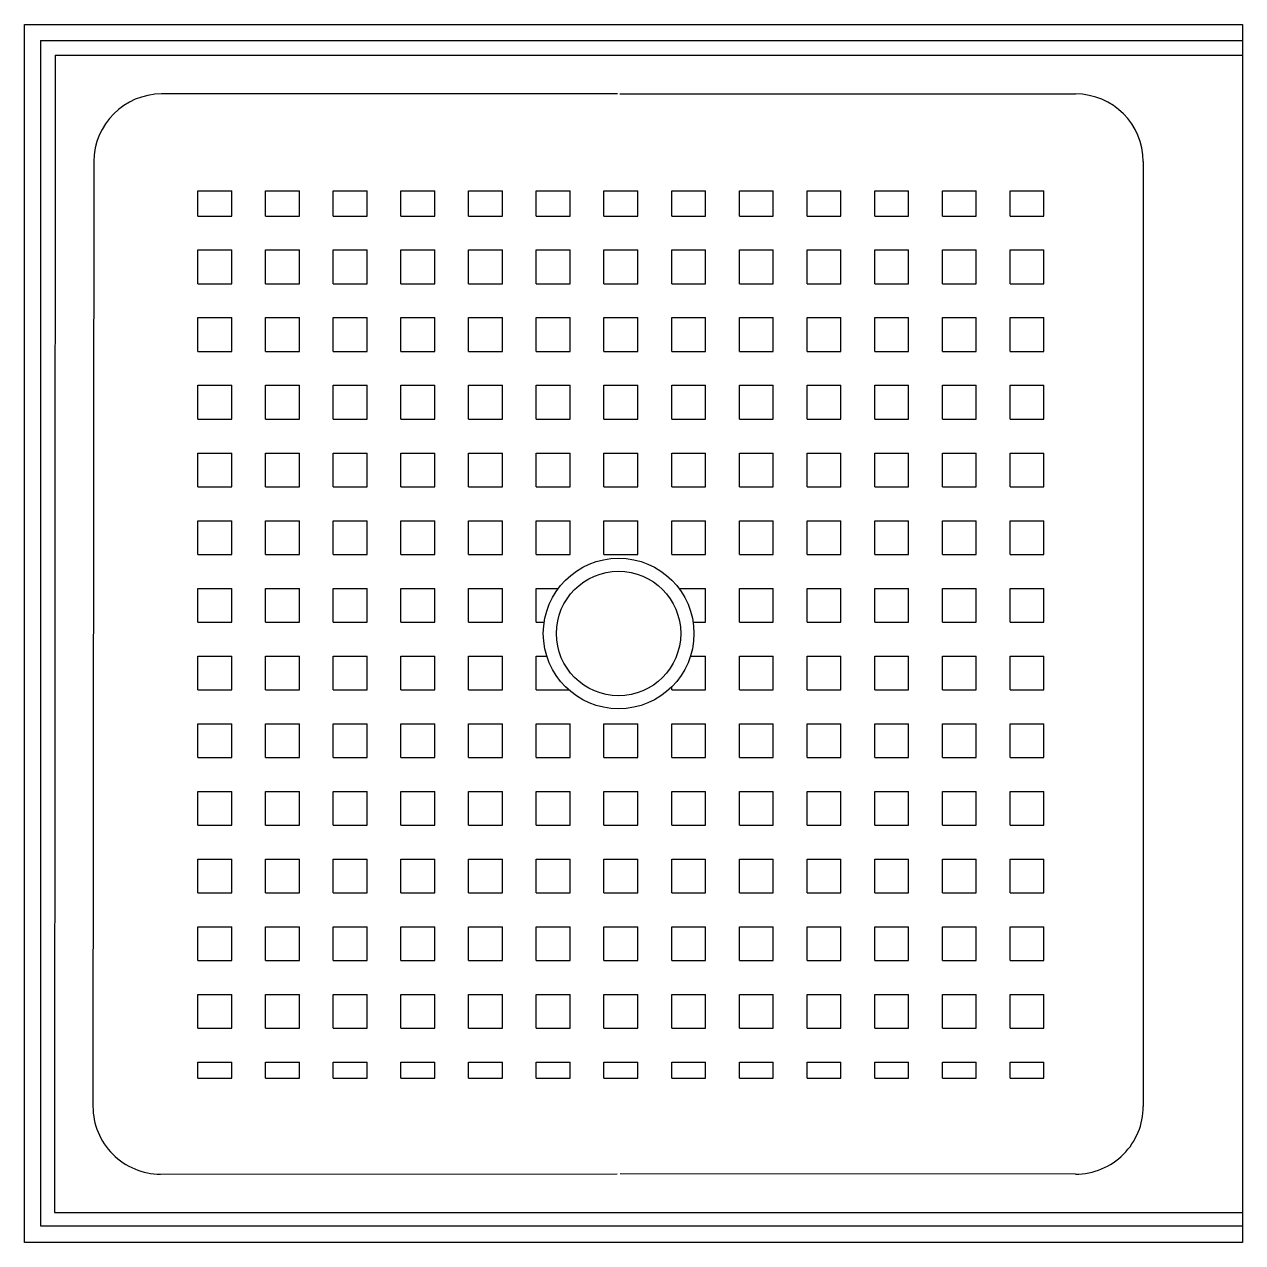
# Model space of a CAD drawing. Header units: inches. Extents: x 242965 to 445791, y 236206 to 423703.
# Drawn here: x 356174 to 357074, y 362393 to 363293 of the extents above; entities that cross this region are included whole.
import ezdxf

# ---------------------------------------------------------------- set-up
doc = ezdxf.new("R2010")
doc.units = ezdxf.units.IN
doc.header["$MEASUREMENT"] = 0
doc.layers.add('9', color=251, linetype='Continuous', lineweight=13)
doc.layers.add('A-Flor-Pfix', color=140, linetype='Continuous')

# ---------------------------------------------------------------- blocks, each defined once
blk = doc.blocks.new('A$C1EEF287A')
at = {"layer": 'A-Flor-Pfix'}
for p, q in [((0, 0), (0, 900)), ((0, 900), (900, 900)), ((900, 900), (900, 0)), ((11.94, 888.06), (11.94, 12.41)), ((11.94, 888.06), (900, 888.06)), ((22.66, 877.34), (22.23, 22.24)), ((22.66, 877.34), (900, 877.34)), ((438.13, 848.56), (101.38, 848.57)), ((439.87, 848.56), (776.62, 848.57)), ((51.38, 798.62), (50.68, 100.69)), ((826.62, 798.62), (826.62, 100.64)), ((128.2, 777.11), (153.2, 777.11)), ((128.2, 758.34), (128.2, 777.11)), ((153.2, 758.34), (153.2, 777.11)), ((178.2, 777.11), (203.2, 777.11)), ((178.2, 758.34), (178.2, 777.11)), ((203.2, 758.34), (203.2, 777.11)), ((228.2, 777.11), (253.2, 777.11)), ((228.2, 758.34), (228.2, 777.11)), ((253.2, 758.34), (253.2, 777.11)), ((278.2, 777.11), (303.2, 777.11)), ((278.2, 758.34), (278.2, 777.11)), ((303.2, 758.34), (303.2, 777.11)), ((328.2, 777.11), (353.2, 777.11)), ((328.2, 758.34), (328.2, 777.11)), ((353.2, 758.34), (353.2, 777.11)), ((378.2, 777.11), (403.2, 777.11)), ((378.2, 758.34), (378.2, 777.11)), ((403.2, 758.34), (403.2, 777.11)), ((428.2, 758.34), (428.2, 777.11)), ((428.2, 777.11), (453.2, 777.11)), ((453.2, 758.34), (453.2, 777.11)), ((478.2, 777.11), (503.2, 777.11)), ((478.2, 758.34), (478.2, 777.11)), ((503.2, 758.34), (503.2, 777.11)), ((528.2, 777.11), (553.2, 777.11)), ((528.2, 758.34), (528.2, 777.11)), ((553.2, 758.34), (553.2, 777.11)), ((578.2, 777.11), (603.2, 777.11)), ((578.2, 758.34), (578.2, 777.11)), ((603.2, 758.34), (603.2, 777.11)), ((628.2, 777.11), (653.2, 777.11)), ((628.2, 758.34), (628.2, 777.11)), ((653.2, 758.34), (653.2, 777.11)), ((678.2, 777.11), (703.2, 777.11)), ((678.2, 758.34), (678.2, 777.11)), ((703.2, 758.34), (703.2, 777.11)), ((728.2, 777.11), (753.2, 777.11)), ((728.2, 758.34), (728.2, 777.11)), ((753.2, 758.34), (753.2, 777.11)), ((128.2, 758.34), (153.2, 758.34)), ((178.2, 758.34), (203.2, 758.34)), ((228.2, 758.34), (253.2, 758.34)), ((278.2, 758.34), (303.2, 758.34)), ((328.2, 758.34), (353.2, 758.34)), ((378.2, 758.34), (403.2, 758.34)), ((428.2, 758.34), (453.2, 758.34)), ((478.2, 758.34), (503.2, 758.34)), ((528.2, 758.34), (553.2, 758.34)), ((578.2, 758.34), (603.2, 758.34)), ((628.2, 758.34), (653.2, 758.34)), ((678.2, 758.34), (703.2, 758.34)), ((728.2, 758.34), (753.2, 758.34)), ((128.2, 708.34), (128.2, 733.34)), ((128.2, 733.34), (153.2, 733.34)), ((153.2, 708.34), (153.2, 733.34)), ((178.2, 733.34), (203.2, 733.34)), ((178.2, 708.34), (178.2, 733.34)), ((203.2, 708.34), (203.2, 733.34)), ((228.2, 733.34), (253.2, 733.34)), ((228.2, 708.34), (228.2, 733.34)), ((253.2, 708.34), (253.2, 733.34)), ((278.2, 733.34), (303.2, 733.34)), ((278.2, 708.34), (278.2, 733.34)), ((303.2, 708.34), (303.2, 733.34)), ((328.2, 733.34), (353.2, 733.34)), ((328.2, 708.34), (328.2, 733.34)), ((353.2, 708.34), (353.2, 733.34)), ((378.2, 733.34), (403.2, 733.34)), ((378.2, 708.34), (378.2, 733.34)), ((403.2, 708.34), (403.2, 733.34)), ((428.2, 708.34), (428.2, 733.34)), ((428.2, 733.34), (453.2, 733.34)), ((453.2, 708.34), (453.2, 733.34)), ((478.2, 708.34), (478.2, 733.34)), ((478.2, 733.34), (503.2, 733.34)), ((503.2, 708.34), (503.2, 733.34)), ((528.2, 733.34), (553.2, 733.34)), ((528.2, 708.34), (528.2, 733.34)), ((553.2, 708.34), (553.2, 733.34)), ((578.2, 733.34), (603.2, 733.34)), ((578.2, 708.34), (578.2, 733.34)), ((603.2, 708.34), (603.2, 733.34)), ((628.2, 733.34), (653.2, 733.34)), ((628.2, 708.34), (628.2, 733.34)), ((653.2, 708.34), (653.2, 733.34)), ((678.2, 733.34), (703.2, 733.34)), ((678.2, 708.34), (678.2, 733.34)), ((703.2, 708.34), (703.2, 733.34)), ((728.2, 708.34), (728.2, 733.34)), ((728.2, 733.34), (753.2, 733.34)), ((753.2, 708.34), (753.2, 733.34)), ((128.2, 708.34), (153.2, 708.34)), ((178.2, 708.34), (203.2, 708.34)), ((228.2, 708.34), (253.2, 708.34)), ((278.2, 708.34), (303.2, 708.34)), ((328.2, 708.34), (353.2, 708.34)), ((378.2, 708.34), (403.2, 708.34)), ((428.2, 708.34), (453.2, 708.34)), ((478.2, 708.34), (503.2, 708.34)), ((528.2, 708.34), (553.2, 708.34)), ((578.2, 708.34), (603.2, 708.34)), ((628.2, 708.34), (653.2, 708.34)), ((678.2, 708.34), (703.2, 708.34)), ((728.2, 708.34), (753.2, 708.34)), ((128.2, 683.34), (153.2, 683.34)), ((128.2, 658.34), (128.2, 683.34)), ((153.2, 658.34), (153.2, 683.34)), ((178.2, 683.34), (203.2, 683.34)), ((178.2, 658.34), (178.2, 683.34)), ((203.2, 658.34), (203.2, 683.34)), ((228.2, 683.34), (253.2, 683.34)), ((228.2, 658.34), (228.2, 683.34)), ((253.2, 658.34), (253.2, 683.34)), ((278.2, 683.34), (303.2, 683.34)), ((278.2, 658.34), (278.2, 683.34)), ((303.2, 658.34), (303.2, 683.34)), ((328.2, 683.34), (353.2, 683.34)), ((328.2, 658.34), (328.2, 683.34)), ((353.2, 658.34), (353.2, 683.34)), ((378.2, 683.34), (403.2, 683.34)), ((378.2, 658.34), (378.2, 683.34)), ((403.2, 658.34), (403.2, 683.34)), ((428.2, 683.34), (453.2, 683.34)), ((428.2, 658.34), (428.2, 683.34)), ((453.2, 658.34), (453.2, 683.34)), ((478.2, 683.34), (503.2, 683.34)), ((478.2, 658.34), (478.2, 683.34)), ((503.2, 658.34), (503.2, 683.34)), ((528.2, 683.34), (553.2, 683.34)), ((528.2, 658.34), (528.2, 683.34)), ((553.2, 658.34), (553.2, 683.34)), ((578.2, 683.34), (603.2, 683.34)), ((578.2, 658.34), (578.2, 683.34)), ((603.2, 658.34), (603.2, 683.34)), ((628.2, 683.34), (653.2, 683.34)), ((628.2, 658.34), (628.2, 683.34)), ((653.2, 658.34), (653.2, 683.34)), ((678.2, 683.34), (703.2, 683.34)), ((678.2, 658.34), (678.2, 683.34)), ((703.2, 658.34), (703.2, 683.34)), ((728.2, 683.34), (753.2, 683.34)), ((728.2, 658.34), (728.2, 683.34)), ((753.2, 658.34), (753.2, 683.34)), ((128.2, 658.34), (153.2, 658.34)), ((178.2, 658.34), (203.2, 658.34)), ((228.2, 658.34), (253.2, 658.34)), ((278.2, 658.34), (303.2, 658.34)), ((328.2, 658.34), (353.2, 658.34)), ((378.2, 658.34), (403.2, 658.34)), ((428.2, 658.34), (453.2, 658.34)), ((478.2, 658.34), (503.2, 658.34)), ((528.2, 658.34), (553.2, 658.34)), ((578.2, 658.34), (603.2, 658.34)), ((628.2, 658.34), (653.2, 658.34)), ((678.2, 658.34), (703.2, 658.34)), ((728.2, 658.34), (753.2, 658.34)), ((128.2, 608.34), (128.2, 633.34)), ((128.2, 633.34), (153.2, 633.34)), ((153.2, 608.34), (153.2, 633.34)), ((178.2, 633.34), (203.2, 633.34)), ((178.2, 608.34), (178.2, 633.34)), ((203.2, 608.34), (203.2, 633.34)), ((228.2, 633.34), (253.2, 633.34)), ((228.2, 608.34), (228.2, 633.34)), ((253.2, 608.34), (253.2, 633.34)), ((278.2, 633.34), (303.2, 633.34)), ((278.2, 608.34), (278.2, 633.34)), ((303.2, 608.34), (303.2, 633.34)), ((328.2, 633.34), (353.2, 633.34)), ((328.2, 608.34), (328.2, 633.34)), ((353.2, 608.34), (353.2, 633.34)), ((378.2, 633.34), (403.2, 633.34)), ((378.2, 608.34), (378.2, 633.34)), ((403.2, 608.34), (403.2, 633.34)), ((428.2, 608.34), (428.2, 633.34)), ((428.2, 633.34), (453.2, 633.34)), ((453.2, 608.34), (453.2, 633.34)), ((478.2, 608.34), (478.2, 633.34)), ((478.2, 633.34), (503.2, 633.34)), ((503.2, 608.34), (503.2, 633.34)), ((528.2, 633.34), (553.2, 633.34)), ((528.2, 608.34), (528.2, 633.34)), ((553.2, 608.34), (553.2, 633.34)), ((578.2, 633.34), (603.2, 633.34)), ((578.2, 608.34), (578.2, 633.34)), ((603.2, 608.34), (603.2, 633.34)), ((628.2, 633.34), (653.2, 633.34)), ((628.2, 608.34), (628.2, 633.34)), ((653.2, 608.34), (653.2, 633.34)), ((678.2, 633.34), (703.2, 633.34)), ((678.2, 608.34), (678.2, 633.34)), ((703.2, 608.34), (703.2, 633.34)), ((728.2, 608.34), (728.2, 633.34)), ((728.2, 633.34), (753.2, 633.34)), ((753.2, 608.34), (753.2, 633.34)), ((128.2, 608.34), (153.2, 608.34)), ((178.2, 608.34), (203.2, 608.34)), ((228.2, 608.34), (253.2, 608.34)), ((278.2, 608.34), (303.2, 608.34)), ((328.2, 608.34), (353.2, 608.34)), ((378.2, 608.34), (403.2, 608.34)), ((428.2, 608.34), (453.2, 608.34)), ((478.2, 608.34), (503.2, 608.34)), ((528.2, 608.34), (553.2, 608.34)), ((578.2, 608.34), (603.2, 608.34)), ((628.2, 608.34), (653.2, 608.34)), ((678.2, 608.34), (703.2, 608.34)), ((728.2, 608.34), (753.2, 608.34)), ((128.2, 583.34), (153.2, 583.34)), ((128.2, 558.34), (128.2, 583.34)), ((153.2, 558.34), (153.2, 583.34)), ((178.2, 583.34), (203.2, 583.34)), ((178.2, 558.34), (178.2, 583.34)), ((203.2, 558.34), (203.2, 583.34)), ((228.2, 583.34), (253.2, 583.34)), ((228.2, 558.34), (228.2, 583.34)), ((253.2, 558.34), (253.2, 583.34)), ((278.2, 583.34), (303.2, 583.34)), ((278.2, 558.34), (278.2, 583.34)), ((303.2, 558.34), (303.2, 583.34)), ((328.2, 583.34), (353.2, 583.34)), ((328.2, 558.34), (328.2, 583.34)), ((353.2, 558.34), (353.2, 583.34)), ((378.2, 583.34), (403.2, 583.34)), ((378.2, 558.34), (378.2, 583.34)), ((403.2, 558.34), (403.2, 583.34)), ((428.2, 558.34), (428.2, 583.34)), ((428.2, 583.34), (453.2, 583.34)), ((453.2, 558.34), (453.2, 583.34)), ((478.2, 583.34), (503.2, 583.34)), ((478.2, 558.34), (478.2, 583.34)), ((503.2, 558.34), (503.2, 583.34)), ((528.2, 583.34), (553.2, 583.34)), ((528.2, 558.34), (528.2, 583.34)), ((553.2, 558.34), (553.2, 583.34)), ((578.2, 583.34), (603.2, 583.34)), ((578.2, 558.34), (578.2, 583.34)), ((603.2, 558.34), (603.2, 583.34)), ((628.2, 583.34), (653.2, 583.34)), ((628.2, 558.34), (628.2, 583.34)), ((653.2, 558.34), (653.2, 583.34)), ((678.2, 583.34), (703.2, 583.34)), ((678.2, 558.34), (678.2, 583.34)), ((703.2, 558.34), (703.2, 583.34)), ((728.2, 583.34), (753.2, 583.34)), ((728.2, 558.34), (728.2, 583.34)), ((753.2, 558.34), (753.2, 583.34)), ((128.2, 558.34), (153.2, 558.34)), ((178.2, 558.34), (203.2, 558.34)), ((228.2, 558.34), (253.2, 558.34)), ((278.2, 558.34), (303.2, 558.34)), ((328.2, 558.34), (353.2, 558.34)), ((378.2, 558.34), (403.2, 558.34)), ((428.2, 558.34), (453.2, 558.34)), ((478.2, 558.34), (503.2, 558.34)), ((528.2, 558.34), (553.2, 558.34)), ((578.2, 558.34), (603.2, 558.34)), ((628.2, 558.34), (653.2, 558.34)), ((678.2, 558.34), (703.2, 558.34)), ((728.2, 558.34), (753.2, 558.34)), ((128.2, 508.34), (128.2, 533.34)), ((128.2, 533.34), (153.2, 533.34)), ((153.2, 508.34), (153.2, 533.34)), ((178.2, 533.34), (203.2, 533.34)), ((178.2, 508.34), (178.2, 533.34)), ((203.2, 508.34), (203.2, 533.34)), ((228.2, 533.34), (253.2, 533.34)), ((228.2, 508.34), (228.2, 533.34)), ((253.2, 508.34), (253.2, 533.34)), ((278.2, 533.34), (303.2, 533.34)), ((278.2, 508.34), (278.2, 533.34)), ((303.2, 508.34), (303.2, 533.34)), ((328.2, 533.34), (353.2, 533.34)), ((328.2, 508.34), (328.2, 533.34)), ((353.2, 508.34), (353.2, 533.34)), ((378.2, 533.34), (403.2, 533.34)), ((378.2, 508.34), (378.2, 533.34)), ((403.2, 508.34), (403.2, 533.34)), ((428.2, 508.34), (428.2, 533.34)), ((428.2, 533.34), (453.2, 533.34)), ((453.2, 508.34), (453.2, 533.34)), ((478.2, 508.34), (478.2, 533.34)), ((478.2, 533.34), (503.2, 533.34)), ((503.2, 508.34), (503.2, 533.34)), ((528.2, 533.34), (553.2, 533.34)), ((528.2, 508.34), (528.2, 533.34)), ((553.2, 508.34), (553.2, 533.34)), ((578.2, 533.34), (603.2, 533.34)), ((578.2, 508.34), (578.2, 533.34)), ((603.2, 508.34), (603.2, 533.34)), ((628.2, 533.34), (653.2, 533.34)), ((628.2, 508.34), (628.2, 533.34)), ((653.2, 508.34), (653.2, 533.34)), ((678.2, 533.34), (703.2, 533.34)), ((678.2, 508.34), (678.2, 533.34)), ((703.2, 508.34), (703.2, 533.34)), ((728.2, 508.34), (728.2, 533.34)), ((728.2, 533.34), (753.2, 533.34)), ((753.2, 508.34), (753.2, 533.34)), ((128.2, 508.34), (153.2, 508.34)), ((178.2, 508.34), (203.2, 508.34)), ((228.2, 508.34), (253.2, 508.34)), ((278.2, 508.34), (303.2, 508.34)), ((328.2, 508.34), (353.2, 508.34)), ((378.2, 508.34), (403.2, 508.34)), ((428.2, 508.34), (453.2, 508.34)), ((478.2, 508.34), (503.2, 508.34)), ((528.2, 508.34), (553.2, 508.34)), ((578.2, 508.34), (603.2, 508.34)), ((628.2, 508.34), (653.2, 508.34)), ((678.2, 508.34), (703.2, 508.34)), ((728.2, 508.34), (753.2, 508.34)), ((128.2, 483.34), (153.2, 483.34)), ((128.2, 458.34), (128.2, 483.34)), ((153.2, 458.34), (153.2, 483.34)), ((178.2, 483.34), (203.2, 483.34)), ((178.2, 458.34), (178.2, 483.34)), ((203.2, 458.34), (203.2, 483.34)), ((228.2, 483.34), (253.2, 483.34)), ((228.2, 458.34), (228.2, 483.34)), ((253.2, 458.34), (253.2, 483.34)), ((278.2, 483.34), (303.2, 483.34)), ((278.2, 458.34), (278.2, 483.34)), ((303.2, 458.34), (303.2, 483.34)), ((328.2, 483.34), (353.2, 483.34)), ((328.2, 458.34), (328.2, 483.34)), ((353.2, 458.34), (353.2, 483.34)), ((378.2, 483.34), (394.45, 483.34)), ((378.2, 458.34), (378.2, 483.34)), ((483.55, 483.34), (503.2, 483.34)), ((503.2, 458.34), (503.2, 483.34)), ((528.2, 458.34), (528.2, 483.34)), ((528.2, 483.34), (553.2, 483.34)), ((553.2, 458.34), (553.2, 483.34)), ((578.2, 483.34), (603.2, 483.34)), ((578.2, 458.34), (578.2, 483.34)), ((603.2, 458.34), (603.2, 483.34)), ((628.2, 483.34), (653.2, 483.34)), ((628.2, 458.34), (628.2, 483.34)), ((653.2, 458.34), (653.2, 483.34)), ((678.2, 483.34), (703.2, 483.34)), ((678.2, 458.34), (678.2, 483.34)), ((703.2, 458.34), (703.2, 483.34)), ((728.2, 483.34), (753.2, 483.34)), ((728.2, 458.34), (728.2, 483.34)), ((753.2, 458.34), (753.2, 483.34)), ((128.2, 458.34), (153.2, 458.34)), ((178.2, 458.34), (203.2, 458.34)), ((228.2, 458.34), (253.2, 458.34)), ((278.2, 458.34), (303.2, 458.34)), ((328.2, 458.34), (353.2, 458.34)), ((378.2, 458.34), (383.98, 458.34)), ((494.01, 458.34), (503.2, 458.34)), ((528.2, 458.34), (553.2, 458.34)), ((578.2, 458.34), (603.2, 458.34)), ((628.2, 458.34), (653.2, 458.34)), ((678.2, 458.34), (703.2, 458.34)), ((728.2, 458.34), (753.2, 458.34)), ((128.2, 408.34), (128.2, 433.34)), ((128.2, 433.34), (153.2, 433.34)), ((153.2, 408.34), (153.2, 433.34)), ((178.2, 433.34), (203.2, 433.34)), ((178.2, 408.34), (178.2, 433.34)), ((203.2, 408.34), (203.2, 433.34)), ((228.2, 433.34), (253.2, 433.34)), ((228.2, 408.34), (228.2, 433.34)), ((253.2, 408.34), (253.2, 433.34)), ((278.2, 433.34), (303.2, 433.34)), ((278.2, 408.34), (278.2, 433.34)), ((303.2, 408.34), (303.2, 433.34)), ((328.2, 433.34), (353.2, 433.34)), ((328.2, 408.34), (328.2, 433.34)), ((353.2, 408.34), (353.2, 433.34)), ((378.2, 433.34), (385.91, 433.34)), ((378.2, 408.34), (378.2, 433.34)), ((492.09, 433.34), (503.2, 433.34)), ((503.2, 408.34), (503.2, 433.34)), ((528.2, 433.34), (553.2, 433.34)), ((528.2, 408.34), (528.2, 433.34)), ((553.2, 408.34), (553.2, 433.34)), ((578.2, 433.34), (603.2, 433.34)), ((578.2, 408.34), (578.2, 433.34)), ((603.2, 408.34), (603.2, 433.34)), ((628.2, 433.34), (653.2, 433.34)), ((628.2, 408.34), (628.2, 433.34)), ((653.2, 408.34), (653.2, 433.34)), ((678.2, 433.34), (703.2, 433.34)), ((678.2, 408.34), (678.2, 433.34)), ((703.2, 408.34), (703.2, 433.34)), ((728.2, 408.34), (728.2, 433.34)), ((728.2, 433.34), (753.2, 433.34)), ((753.2, 408.34), (753.2, 433.34)), ((128.2, 408.34), (153.2, 408.34)), ((178.2, 408.34), (203.2, 408.34)), ((228.2, 408.34), (253.2, 408.34)), ((278.2, 408.34), (303.2, 408.34)), ((328.2, 408.34), (353.2, 408.34)), ((378.2, 408.34), (402.11, 408.34)), ((478.2, 408.34), (478.2, 410.51)), ((478.2, 408.34), (503.2, 408.34)), ((528.2, 408.34), (553.2, 408.34)), ((578.2, 408.34), (603.2, 408.34)), ((628.2, 408.34), (653.2, 408.34)), ((678.2, 408.34), (703.2, 408.34)), ((728.2, 408.34), (753.2, 408.34)), ((128.2, 383.34), (153.2, 383.34)), ((128.2, 358.34), (128.2, 383.34)), ((153.2, 358.34), (153.2, 383.34)), ((178.2, 383.34), (203.2, 383.34)), ((178.2, 358.34), (178.2, 383.34)), ((203.2, 358.34), (203.2, 383.34)), ((228.2, 383.34), (253.2, 383.34)), ((228.2, 358.34), (228.2, 383.34)), ((253.2, 358.34), (253.2, 383.34)), ((278.2, 383.34), (303.2, 383.34)), ((278.2, 358.34), (278.2, 383.34)), ((303.2, 358.34), (303.2, 383.34)), ((328.2, 383.34), (353.2, 383.34)), ((328.2, 358.34), (328.2, 383.34)), ((353.2, 358.34), (353.2, 383.34)), ((378.2, 383.34), (403.2, 383.34)), ((378.2, 358.34), (378.2, 383.34)), ((403.2, 358.34), (403.2, 383.34)), ((428.2, 358.34), (428.2, 383.34)), ((428.2, 383.34), (453.2, 383.34)), ((453.2, 358.34), (453.2, 383.34)), ((478.2, 383.34), (503.2, 383.34)), ((478.2, 358.34), (478.2, 383.34)), ((503.2, 358.34), (503.2, 383.34)), ((528.2, 383.34), (553.2, 383.34)), ((528.2, 358.34), (528.2, 383.34)), ((553.2, 358.34), (553.2, 383.34)), ((578.2, 383.34), (603.2, 383.34)), ((578.2, 358.34), (578.2, 383.34)), ((603.2, 358.34), (603.2, 383.34)), ((628.2, 383.34), (653.2, 383.34)), ((628.2, 358.34), (628.2, 383.34)), ((653.2, 358.34), (653.2, 383.34)), ((678.2, 383.34), (703.2, 383.34)), ((678.2, 358.34), (678.2, 383.34)), ((703.2, 358.34), (703.2, 383.34)), ((728.2, 383.34), (753.2, 383.34)), ((728.2, 358.34), (728.2, 383.34)), ((753.2, 358.34), (753.2, 383.34)), ((128.2, 358.34), (153.2, 358.34)), ((178.2, 358.34), (203.2, 358.34)), ((228.2, 358.34), (253.2, 358.34)), ((278.2, 358.34), (303.2, 358.34)), ((328.2, 358.34), (353.2, 358.34)), ((378.2, 358.34), (403.2, 358.34)), ((428.2, 358.34), (453.2, 358.34)), ((478.2, 358.34), (503.2, 358.34)), ((528.2, 358.34), (553.2, 358.34)), ((578.2, 358.34), (603.2, 358.34)), ((628.2, 358.34), (653.2, 358.34)), ((678.2, 358.34), (703.2, 358.34)), ((728.2, 358.34), (753.2, 358.34)), ((128.2, 308.34), (128.2, 333.34)), ((128.2, 333.34), (153.2, 333.34)), ((153.2, 308.34), (153.2, 333.34)), ((178.2, 308.34), (178.2, 333.34)), ((178.2, 333.34), (203.2, 333.34)), ((203.2, 308.34), (203.2, 333.34)), ((228.2, 308.34), (228.2, 333.34)), ((228.2, 333.34), (253.2, 333.34)), ((253.2, 308.34), (253.2, 333.34)), ((278.2, 308.34), (278.2, 333.34)), ((278.2, 333.34), (303.2, 333.34)), ((303.2, 308.34), (303.2, 333.34)), ((328.2, 333.34), (353.2, 333.34)), ((328.2, 308.34), (328.2, 333.34)), ((353.2, 308.34), (353.2, 333.34)), ((378.2, 333.34), (403.2, 333.34)), ((378.2, 308.34), (378.2, 333.34)), ((403.2, 308.34), (403.2, 333.34)), ((428.2, 333.34), (453.2, 333.34)), ((428.2, 308.34), (428.2, 333.34)), ((453.2, 308.34), (453.2, 333.34)), ((478.2, 333.34), (503.2, 333.34)), ((478.2, 308.34), (478.2, 333.34)), ((503.2, 308.34), (503.2, 333.34)), ((528.2, 333.34), (553.2, 333.34)), ((528.2, 308.34), (528.2, 333.34)), ((553.2, 308.34), (553.2, 333.34)), ((578.2, 308.34), (578.2, 333.34)), ((578.2, 333.34), (603.2, 333.34)), ((603.2, 308.34), (603.2, 333.34)), ((628.2, 333.34), (653.2, 333.34)), ((628.2, 308.34), (628.2, 333.34)), ((653.2, 308.34), (653.2, 333.34)), ((678.2, 333.34), (703.2, 333.34)), ((678.2, 308.34), (678.2, 333.34)), ((703.2, 308.34), (703.2, 333.34)), ((728.2, 333.34), (753.2, 333.34)), ((728.2, 308.34), (728.2, 333.34)), ((753.2, 308.34), (753.2, 333.34)), ((128.2, 308.34), (153.2, 308.34)), ((178.2, 308.34), (203.2, 308.34)), ((228.2, 308.34), (253.2, 308.34)), ((278.2, 308.34), (303.2, 308.34)), ((328.2, 308.34), (353.2, 308.34)), ((378.2, 308.34), (403.2, 308.34)), ((428.2, 308.34), (453.2, 308.34)), ((478.2, 308.34), (503.2, 308.34)), ((528.2, 308.34), (553.2, 308.34)), ((578.2, 308.34), (603.2, 308.34)), ((628.2, 308.34), (653.2, 308.34)), ((678.2, 308.34), (703.2, 308.34)), ((728.2, 308.34), (753.2, 308.34)), ((128.2, 283.34), (153.2, 283.34)), ((128.2, 258.34), (128.2, 283.34)), ((153.2, 258.34), (153.2, 283.34)), ((178.2, 283.34), (203.2, 283.34)), ((178.2, 258.34), (178.2, 283.34)), ((203.2, 258.34), (203.2, 283.34)), ((228.2, 283.34), (253.2, 283.34)), ((228.2, 258.34), (228.2, 283.34)), ((253.2, 258.34), (253.2, 283.34)), ((278.2, 283.34), (303.2, 283.34)), ((278.2, 258.34), (278.2, 283.34)), ((303.2, 258.34), (303.2, 283.34)), ((328.2, 283.34), (353.2, 283.34)), ((328.2, 258.34), (328.2, 283.34)), ((353.2, 258.34), (353.2, 283.34)), ((378.2, 283.34), (403.2, 283.34)), ((378.2, 258.34), (378.2, 283.34)), ((403.2, 258.34), (403.2, 283.34)), ((428.2, 283.34), (453.2, 283.34)), ((428.2, 258.34), (428.2, 283.34)), ((453.2, 258.34), (453.2, 283.34)), ((478.2, 283.34), (503.2, 283.34)), ((478.2, 258.34), (478.2, 283.34)), ((503.2, 258.34), (503.2, 283.34)), ((528.2, 283.34), (553.2, 283.34)), ((528.2, 258.34), (528.2, 283.34)), ((553.2, 258.34), (553.2, 283.34)), ((578.2, 283.34), (603.2, 283.34)), ((578.2, 258.34), (578.2, 283.34)), ((603.2, 258.34), (603.2, 283.34)), ((628.2, 283.34), (653.2, 283.34)), ((628.2, 258.34), (628.2, 283.34)), ((653.2, 258.34), (653.2, 283.34)), ((678.2, 283.34), (703.2, 283.34)), ((678.2, 258.34), (678.2, 283.34)), ((703.2, 258.34), (703.2, 283.34)), ((728.2, 283.34), (753.2, 283.34)), ((728.2, 258.34), (728.2, 283.34)), ((753.2, 258.34), (753.2, 283.34)), ((128.2, 258.34), (153.2, 258.34)), ((178.2, 258.34), (203.2, 258.34)), ((228.2, 258.34), (253.2, 258.34)), ((278.2, 258.34), (303.2, 258.34)), ((328.2, 258.34), (353.2, 258.34)), ((378.2, 258.34), (403.2, 258.34)), ((428.2, 258.34), (453.2, 258.34)), ((478.2, 258.34), (503.2, 258.34)), ((528.2, 258.34), (553.2, 258.34)), ((578.2, 258.34), (603.2, 258.34)), ((628.2, 258.34), (653.2, 258.34)), ((678.2, 258.34), (703.2, 258.34)), ((728.2, 258.34), (753.2, 258.34)), ((128.2, 208.34), (128.2, 233.34)), ((128.2, 233.34), (153.2, 233.34)), ((153.2, 208.34), (153.2, 233.34)), ((178.2, 233.34), (203.2, 233.34)), ((178.2, 208.34), (178.2, 233.34)), ((203.2, 208.34), (203.2, 233.34)), ((228.2, 233.34), (253.2, 233.34)), ((228.2, 208.34), (228.2, 233.34)), ((253.2, 208.34), (253.2, 233.34)), ((278.2, 233.34), (303.2, 233.34)), ((278.2, 208.34), (278.2, 233.34)), ((303.2, 208.34), (303.2, 233.34)), ((328.2, 233.34), (353.2, 233.34)), ((328.2, 208.34), (328.2, 233.34)), ((353.2, 208.34), (353.2, 233.34)), ((378.2, 233.34), (403.2, 233.34)), ((378.2, 208.34), (378.2, 233.34)), ((403.2, 208.34), (403.2, 233.34)), ((428.2, 208.34), (428.2, 233.34)), ((428.2, 233.34), (453.2, 233.34)), ((453.2, 208.34), (453.2, 233.34)), ((478.2, 208.34), (478.2, 233.34)), ((478.2, 233.34), (503.2, 233.34)), ((503.2, 208.34), (503.2, 233.34)), ((528.2, 233.34), (553.2, 233.34)), ((528.2, 208.34), (528.2, 233.34)), ((553.2, 208.34), (553.2, 233.34)), ((578.2, 233.34), (603.2, 233.34)), ((578.2, 208.34), (578.2, 233.34)), ((603.2, 208.34), (603.2, 233.34)), ((628.2, 233.34), (653.2, 233.34)), ((628.2, 208.34), (628.2, 233.34)), ((653.2, 208.34), (653.2, 233.34)), ((678.2, 233.34), (703.2, 233.34)), ((678.2, 208.34), (678.2, 233.34)), ((703.2, 208.34), (703.2, 233.34)), ((728.2, 208.34), (728.2, 233.34)), ((728.2, 233.34), (753.2, 233.34)), ((753.2, 208.34), (753.2, 233.34)), ((128.2, 208.34), (153.2, 208.34)), ((178.2, 208.34), (203.2, 208.34)), ((228.2, 208.34), (253.2, 208.34)), ((278.2, 208.34), (303.2, 208.34)), ((328.2, 208.34), (353.2, 208.34)), ((378.2, 208.34), (403.2, 208.34)), ((428.2, 208.34), (453.2, 208.34)), ((478.2, 208.34), (503.2, 208.34)), ((528.2, 208.34), (553.2, 208.34)), ((578.2, 208.34), (603.2, 208.34)), ((628.2, 208.34), (653.2, 208.34)), ((678.2, 208.34), (703.2, 208.34)), ((728.2, 208.34), (753.2, 208.34)), ((128.2, 183.34), (153.2, 183.34)), ((128.2, 158.34), (128.2, 183.34)), ((153.2, 158.34), (153.2, 183.34)), ((178.2, 183.34), (203.2, 183.34)), ((178.2, 158.34), (178.2, 183.34)), ((203.2, 158.34), (203.2, 183.34)), ((228.2, 183.34), (253.2, 183.34)), ((228.2, 158.34), (228.2, 183.34)), ((253.2, 158.34), (253.2, 183.34)), ((278.2, 183.34), (303.2, 183.34)), ((278.2, 158.34), (278.2, 183.34)), ((303.2, 158.34), (303.2, 183.34)), ((328.2, 183.34), (353.2, 183.34)), ((328.2, 158.34), (328.2, 183.34)), ((353.2, 158.34), (353.2, 183.34)), ((378.2, 183.34), (403.2, 183.34)), ((378.2, 158.34), (378.2, 183.34)), ((403.2, 158.34), (403.2, 183.34)), ((428.2, 158.34), (428.2, 183.34)), ((428.2, 183.34), (453.2, 183.34)), ((453.2, 158.34), (453.2, 183.34)), ((478.2, 183.34), (503.2, 183.34)), ((478.2, 158.34), (478.2, 183.34)), ((503.2, 158.34), (503.2, 183.34)), ((528.2, 183.34), (553.2, 183.34)), ((528.2, 158.34), (528.2, 183.34)), ((553.2, 158.34), (553.2, 183.34)), ((578.2, 183.34), (603.2, 183.34)), ((578.2, 158.34), (578.2, 183.34)), ((603.2, 158.34), (603.2, 183.34)), ((628.2, 183.34), (653.2, 183.34)), ((628.2, 158.34), (628.2, 183.34)), ((653.2, 158.34), (653.2, 183.34)), ((678.2, 183.34), (703.2, 183.34)), ((678.2, 158.34), (678.2, 183.34)), ((703.2, 158.34), (703.2, 183.34)), ((728.2, 183.34), (753.2, 183.34)), ((728.2, 158.34), (728.2, 183.34)), ((753.2, 158.34), (753.2, 183.34)), ((128.2, 158.34), (153.2, 158.34)), ((178.2, 158.34), (203.2, 158.34)), ((228.2, 158.34), (253.2, 158.34)), ((278.2, 158.34), (303.2, 158.34)), ((328.2, 158.34), (353.2, 158.34)), ((378.2, 158.34), (403.2, 158.34)), ((428.2, 158.34), (453.2, 158.34)), ((478.2, 158.34), (503.2, 158.34)), ((528.2, 158.34), (553.2, 158.34)), ((578.2, 158.34), (603.2, 158.34)), ((628.2, 158.34), (653.2, 158.34)), ((678.2, 158.34), (703.2, 158.34)), ((728.2, 158.34), (753.2, 158.34)), ((128.2, 121.47), (128.2, 133.34)), ((128.2, 133.34), (153.2, 133.34)), ((153.2, 121.47), (153.2, 133.34)), ((178.2, 133.34), (203.2, 133.34)), ((178.2, 121.47), (178.2, 133.34)), ((203.2, 121.47), (203.2, 133.34)), ((228.2, 133.34), (253.2, 133.34)), ((228.2, 121.47), (228.2, 133.34)), ((253.2, 121.47), (253.2, 133.34)), ((278.2, 133.34), (303.2, 133.34)), ((278.2, 121.47), (278.2, 133.34)), ((303.2, 121.47), (303.2, 133.34)), ((328.2, 133.34), (353.2, 133.34)), ((328.2, 121.47), (328.2, 133.34)), ((353.2, 121.47), (353.2, 133.34)), ((378.2, 133.34), (403.2, 133.34)), ((378.2, 121.47), (378.2, 133.34)), ((403.2, 121.47), (403.2, 133.34)), ((428.2, 121.47), (428.2, 133.34)), ((428.2, 133.34), (453.2, 133.34)), ((453.2, 121.47), (453.2, 133.34)), ((478.2, 121.47), (478.2, 133.34)), ((478.2, 133.34), (503.2, 133.34)), ((503.2, 121.47), (503.2, 133.34)), ((528.2, 133.34), (553.2, 133.34)), ((528.2, 121.47), (528.2, 133.34)), ((553.2, 121.47), (553.2, 133.34)), ((578.2, 133.34), (603.2, 133.34)), ((578.2, 121.47), (578.2, 133.34)), ((603.2, 121.47), (603.2, 133.34)), ((628.2, 133.34), (653.2, 133.34)), ((628.2, 121.47), (628.2, 133.34)), ((653.2, 121.47), (653.2, 133.34)), ((678.2, 133.34), (703.2, 133.34)), ((678.2, 121.47), (678.2, 133.34)), ((703.2, 121.47), (703.2, 133.34)), ((728.2, 121.47), (728.2, 133.34)), ((728.2, 133.34), (753.2, 133.34)), ((753.2, 121.47), (753.2, 133.34)), ((128.2, 121.47), (153.2, 121.47)), ((178.2, 121.47), (203.2, 121.47)), ((228.2, 121.47), (253.2, 121.47)), ((278.2, 121.47), (303.2, 121.47)), ((328.2, 121.47), (353.2, 121.47)), ((378.2, 121.47), (403.2, 121.47)), ((428.2, 121.47), (453.2, 121.47)), ((478.2, 121.47), (503.2, 121.47)), ((528.2, 121.47), (553.2, 121.47)), ((578.2, 121.47), (603.2, 121.47)), ((628.2, 121.47), (653.2, 121.47)), ((678.2, 121.47), (703.2, 121.47)), ((728.2, 121.47), (753.2, 121.47)), ((100.69, 50.64), (437.95, 50.71)), ((776.61, 50.64), (440.05, 50.71)), ((22.23, 22.24), (900, 22.37)), ((11.94, 12.41), (900, 12.41)), ((900, 0), (0, 0))]:
    blk.add_line(p, q, dxfattribs=at)
for radius in [55.64, 45.93]:
    blk.add_circle((439, 450), radius, dxfattribs=at)
for centre, start, end in [((101.38, 798.57), 89.99886, 179.94263), ((776.62, 798.57), 0.05737, 90.00114), ((100.68, 100.64), 179.94263, 270.01164), ((776.62, 100.64), 269.98836, 0)]:
    blk.add_arc(centre, 50, start, end, dxfattribs=at)

msp = doc.modelspace()

# ---------------------------------------------------------------- block references
at = {"layer": '9'}
msp.add_blockref('A$C1EEF287A', (356174.346, 362393.429), dxfattribs=at)

doc.saveas('drawing.dxf')
